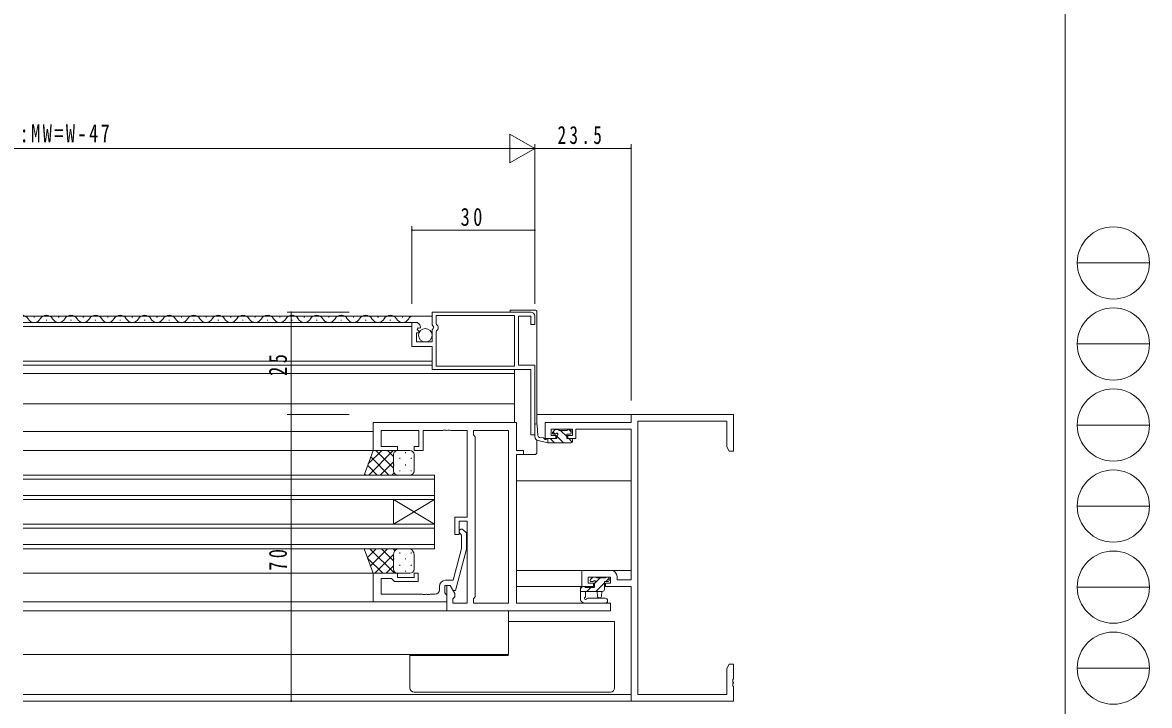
# Model space of a CAD drawing. Units: millimetres on the paper. Extents: x -397 to 397, y -282 to 282.
# Drawn here: x 121.4 to 396.7, y -166.8 to 0 of the extents above; entities that cross this region are included whole.
import ezdxf

# ---------------------------------------------------------------- set-up
doc = ezdxf.new("R2010")
doc.units = ezdxf.units.MM
for name, color, linetype, lineweight in [('0-1_YKK_ZWAK', 7, 'Continuous', 18), ('0-3_YKK_11', 7, 'Continuous', 18), ('0-4_YKK_12', 2, 'Continuous', 18), ('0-5_YKK_13', 4, 'Continuous', 18), ('0-7_YKK_D', 6, 'Continuous', 18)]:
    doc.layers.add(name, color=color, linetype=linetype, lineweight=lineweight)
doc.styles.add('ＭＳ ゴシック', font='')
doc.styles.get('ＭＳ ゴシック').set_extended_font_data('MS Gothic')

msp = doc.modelspace()

# ---------------------------------------------------------------- linework, layer by layer
at = {"layer": '0-1_YKK_ZWAK'}
for p, q in [((376.092, 279.3), (376.092, -245.7)), ((379.068, -58.716), (396.708, -58.716)), ((379.068, -78.512), (396.708, -78.512)), ((379.068, -98.308), (396.708, -98.308)), ((379.068, -118.104), (396.708, -118.104)), ((379.068, -137.9), (396.708, -137.9)), ((379.068, -157.696), (396.708, -157.696))]:
    msp.add_line(p, q, dxfattribs=at)
for centre in [(387.888, -58.716), (387.888, -78.512), (387.888, -98.308), (387.888, -118.104), (387.888, -137.9), (387.888, -157.696)]:
    msp.add_circle(centre, 8.82, dxfattribs=at)
at = {"layer": '0-3_YKK_11'}
for p, q in [((221.461, -70.727), (221.461, -73.858)), ((245.561, -70.727), (221.461, -70.727)), ((222.461, -71.527), (241.561, -71.527)), ((222.461, -73.502), (222.461, -71.527)), ((222.461, -71.527), (241.561, -71.527)), ((241.561, -71.527), (241.561, -83.927)), ((216.561, -73.227), (216.561, -79.127)), ((217.361, -73.227), (216.561, -73.227)), ((218.673, -74.477), (218.638, -74.286)), ((221.461, -73.858), (221.914, -74.398)), ((222.576, -73.739), (222.461, -73.502)), ((242.561, -71.727), (245.561, -71.727)), ((242.561, -83.727), (242.561, -71.727)), ((245.561, -71.727), (245.561, -73.727)), ((245.561, -73.727), (246.561, -73.727)), ((246.561, -73.727), (246.561, -71.727)), ((217.661, -75.827), (218.278, -75.827)), ((217.661, -78.027), (217.661, -75.827)), ((217.82, -75.003), (218.09, -74.535)), ((218.385, -75.568), (217.82, -75.003)), ((218.09, -74.535), (218.494, -74.643)), ((218.278, -75.827), (218.385, -75.568)), ((218.494, -74.643), (218.673, -74.477)), ((221.761, -74.727), (221.461, -75.027)), ((221.461, -75.027), (221.461, -78.027)), ((221.914, -74.398), (221.761, -74.727)), ((222.461, -75.552), (222.576, -75.315)), ((222.461, -83.927), (222.461, -75.552)), ((216.561, -79.127), (221.461, -79.127)), ((221.461, -78.027), (217.661, -78.027)), ((221.461, -79.127), (221.461, -84.727)), ((221.461, -84.727), (245.561, -84.727)), ((241.561, -83.927), (222.461, -83.927)), ((246.561, -83.727), (242.561, -83.727)), ((245.561, -84.727), (245.561, -100.727)), ((246.561, -100.727), (246.561, -83.727)), ((270.061, -95.727), (270.061, -97.727)), ((295.061, -95.727), (270.061, -95.727)), ((295.061, -104.727), (295.061, -95.727)), ((207.061, -97.727), (242.061, -97.727)), ((207.061, -104.527), (207.061, -97.727)), ((242.061, -97.727), (242.061, -104.527)), ((249.061, -97.727), (249.061, -101.627)), ((270.061, -97.727), (249.061, -97.727)), ((271.691, -97.357), (293.431, -97.357)), ((271.691, -164.097), (271.691, -97.357)), ((293.431, -97.357), (293.431, -103.636)), ((208.991, -99.657), (208.991, -103.527)), ((218.261, -99.657), (208.991, -99.657)), ((218.261, -103.527), (218.261, -99.657)), ((219.261, -99.657), (219.261, -104.527)), ((224.103, -99.657), (219.261, -99.657)), ((224.286, -99.537), (224.103, -99.657)), ((224.836, -99.537), (224.286, -99.537)), ((225.019, -99.657), (224.836, -99.537)), ((225.103, -99.657), (225.019, -99.657)), ((225.286, -99.537), (225.103, -99.657)), ((225.836, -99.537), (225.286, -99.537)), ((226.019, -99.657), (225.836, -99.537)), ((230.061, -99.657), (226.019, -99.657)), ((230.061, -120.827), (230.061, -99.657)), ((231.561, -99.657), (240.131, -99.657)), ((231.561, -100.727), (231.561, -99.657)), ((231.991, -101.157), (231.561, -100.727)), ((231.991, -140.297), (231.991, -101.157)), ((240.131, -99.657), (240.131, -141.797)), ((240.131, -99.657), (240.131, -141.797)), ((245.561, -100.727), (246.561, -100.727)), ((249.061, -101.627), (251.661, -101.627)), ((250.561, -99.357), (255.761, -99.357)), ((250.561, -100.827), (250.561, -99.357)), ((251.661, -100.827), (250.561, -100.827)), ((251.661, -101.627), (251.661, -100.827)), ((254.661, -100.827), (254.661, -101.627)), ((255.761, -100.827), (254.661, -100.827)), ((254.661, -101.627), (256.561, -101.627)), ((255.761, -99.357), (255.761, -100.827)), ((256.561, -99.357), (270.061, -99.357)), ((256.561, -101.627), (256.561, -99.357)), ((270.061, -99.357), (270.061, -136.097)), ((213.061, -104.527), (207.061, -104.527)), ((208.991, -103.527), (213.061, -103.527)), ((213.061, -103.527), (213.061, -104.527)), ((217.061, -103.527), (218.261, -103.527)), ((217.061, -104.527), (217.061, -103.527)), ((219.261, -104.527), (217.061, -104.527)), ((242.061, -104.527), (243.761, -104.527)), ((243.761, -104.527), (243.761, -105.527)), ((293.431, -103.636), (294.061, -104.727)), ((242.061, -105.527), (242.061, -141.797)), ((243.761, -105.527), (242.061, -105.527)), ((294.061, -104.727), (295.061, -104.727)), ((227.061, -120.827), (230.061, -120.827)), ((227.061, -125.027), (227.061, -120.827)), ((228.061, -121.827), (228.061, -125.027)), ((230.061, -121.827), (228.061, -121.827)), ((230.061, -141.797), (230.061, -121.827)), ((228.061, -125.027), (227.061, -125.027)), ((228.661, -125.176), (228.237, -124.752)), ((228.661, -128.466), (228.661, -125.176)), ((229.085, -123.903), (229.861, -124.679)), ((229.861, -124.679), (229.861, -128.624)), ((226.581, -136.227), (228.661, -128.466)), ((229.861, -128.624), (227.154, -138.727)), ((207.061, -134.527), (213.061, -134.527)), ((207.061, -141.527), (207.061, -134.527)), ((213.061, -134.527), (213.061, -135.527)), ((217.061, -134.527), (218.061, -134.527)), ((217.061, -135.527), (217.061, -134.527)), ((218.061, -134.527), (218.061, -136.527)), ((258.061, -133.827), (258.061, -137.727)), ((265.161, -133.827), (258.061, -133.827)), ((208.991, -135.827), (208.991, -139.597)), ((211.561, -135.827), (208.991, -135.827)), ((211.761, -136.027), (211.561, -135.827)), ((212.261, -136.527), (211.761, -136.027)), ((218.061, -136.527), (212.261, -136.527)), ((213.061, -135.527), (217.061, -135.527)), ((224.561, -137.527), (224.561, -139.327)), ((225.861, -137.527), (224.561, -137.527)), ((224.761, -136.227), (226.581, -136.227)), ((225.061, -137.527), (225.861, -137.527)), ((225.061, -143.727), (225.061, -137.527)), ((226.554, -138.727), (225.861, -137.527)), ((225.861, -137.527), (226.991, -139.485)), ((259.561, -135.457), (265.031, -135.457)), ((259.561, -136.927), (259.561, -135.457)), ((260.861, -136.927), (259.561, -136.927)), ((260.861, -137.727), (260.861, -136.927)), ((263.861, -136.927), (263.861, -137.727)), ((265.031, -136.927), (263.861, -136.927)), ((265.031, -135.457), (265.031, -136.927)), ((266.661, -136.097), (266.661, -135.327)), ((270.061, -136.097), (266.661, -136.097)), ((208.991, -139.597), (219.103, -139.597)), ((219.103, -139.597), (219.286, -139.717)), ((219.286, -139.717), (219.836, -139.717)), ((219.836, -139.717), (220.019, -139.597)), ((220.019, -139.597), (220.103, -139.597)), ((220.103, -139.597), (220.286, -139.717)), ((220.286, -139.717), (220.836, -139.717)), ((220.836, -139.717), (221.019, -139.597)), ((221.019, -139.597), (222.261, -139.597)), ((223.261, -138.597), (223.261, -137.727)), ((224.561, -139.327), (224.761, -139.527)), ((224.761, -139.527), (225.061, -139.827)), ((225.061, -139.827), (225.061, -141.527)), ((227.154, -138.727), (226.554, -138.727)), ((226.991, -140.297), (226.561, -140.727)), ((226.991, -139.485), (226.991, -140.297)), ((231.561, -140.727), (231.991, -140.297)), ((258.061, -137.727), (260.861, -137.727)), ((263.861, -137.727), (270.061, -137.727)), ((270.061, -137.727), (270.061, -165.727)), ((225.061, -141.527), (207.061, -141.527)), ((226.561, -140.727), (226.561, -141.797)), ((226.561, -141.797), (230.061, -141.797)), ((231.561, -141.797), (231.561, -140.727)), ((240.131, -141.797), (231.561, -141.797)), ((242.061, -141.797), (265.061, -141.797)), ((265.061, -141.797), (265.061, -143.727)), ((265.061, -143.727), (225.061, -143.727)), ((294.061, -156.727), (293.431, -157.818)), ((295.061, -156.727), (294.061, -156.727)), ((295.061, -160.269), (295.061, -156.727)), ((293.431, -157.818), (293.431, -164.097)), ((294.941, -160.452), (295.061, -160.269)), ((294.941, -161.002), (294.941, -160.452)), ((295.061, -161.185), (294.941, -161.002)), ((294.941, -161.452), (295.061, -161.269)), ((294.941, -162.002), (294.941, -161.452)), ((295.061, -162.185), (294.941, -162.002)), ((295.061, -161.269), (295.061, -161.185)), ((295.061, -165.727), (295.061, -162.185)), ((293.431, -164.097), (271.691, -164.097)), ((270.061, -165.727), (295.061, -165.727))]:
    msp.add_line(p, q, dxfattribs=at)
for centre, radius, start, end in [((245.561, -71.727), 1, 0.00001, 89.99999), ((217.361, -74.527), 1.3, 10.69091, 90.00001), ((221.961, -74.527), 1, 307.97987, 52.02013), ((228.661, -124.327), 0.6, 44.99999, 225.00001), ((265.161, -135.327), 1.5, 0.00001, 89.99999), ((224.761, -137.727), 1.5, 90.00001, 179.99999), ((222.261, -138.597), 1, 270.00001, 359.99999)]:
    msp.add_arc(centre, radius, start, end, dxfattribs=at)
at = {"layer": '0-4_YKK_12'}
for p, q in [((121.561, -71.727), (221.461, -71.727)), ((121.561, -73.227), (216.861, -73.227)), ((121.561, -74.227), (216.561, -74.227)), ((124.161, -71.967), (124.361, -71.967)), ((127.161, -72.727), (127.361, -72.727)), ((130.161, -71.967), (130.361, -71.967)), ((133.161, -72.727), (133.361, -72.727)), ((136.161, -71.967), (136.361, -71.967)), ((139.161, -72.727), (139.361, -72.727)), ((142.161, -71.967), (142.361, -71.967)), ((145.161, -72.727), (145.361, -72.727)), ((148.161, -71.967), (148.361, -71.967)), ((151.161, -72.727), (151.361, -72.727)), ((154.161, -71.967), (154.361, -71.967)), ((154.161, -71.967), (154.361, -71.967)), ((157.161, -72.727), (157.361, -72.727)), ((160.161, -71.967), (160.361, -71.967)), ((163.161, -72.727), (163.361, -72.727)), ((166.161, -71.967), (166.361, -71.967)), ((169.161, -72.727), (169.361, -72.727)), ((172.161, -71.967), (172.361, -71.967)), ((175.161, -72.727), (175.361, -72.727)), ((178.161, -71.967), (178.361, -71.967)), ((181.161, -72.727), (181.361, -72.727)), ((184.161, -71.967), (184.361, -71.967)), ((187.161, -72.727), (187.361, -72.727)), ((190.161, -71.967), (190.361, -71.967)), ((193.161, -72.727), (193.361, -72.727)), ((196.161, -71.967), (196.361, -71.967)), ((199.161, -72.727), (199.361, -72.727)), ((202.161, -71.967), (202.361, -71.967)), ((205.161, -72.727), (205.361, -72.727)), ((208.161, -71.967), (208.361, -71.967)), ((211.161, -72.727), (211.361, -72.727)), ((214.161, -71.967), (214.361, -71.967)), ((121.561, -82.727), (221.461, -82.727)), ((121.561, -83.727), (221.461, -83.727)), ((121.561, -85.717), (241.561, -85.717)), ((121.561, -93.136), (241.561, -93.136)), ((247.061, -95.727), (270.361, -95.727)), ((121.561, -99.927), (207.061, -99.927)), ((207.561, -104.527), (121.561, -104.527)), ((222.061, -110.527), (121.561, -110.527)), ((121.561, -111.527), (222.061, -111.527)), ((242.061, -111.927), (270.061, -111.927)), ((222.061, -115.527), (121.561, -115.527)), ((212.061, -116.527), (212.061, -122.527)), ((222.061, -116.527), (212.061, -122.527)), ((222.061, -122.527), (212.061, -116.527)), ((222.061, -116.527), (222.061, -122.527)), ((222.061, -122.527), (121.561, -122.527)), ((121.561, -123.527), (222.061, -123.527)), ((222.061, -127.527), (121.561, -127.527)), ((121.561, -134.526), (207.361, -134.526)), ((270.061, -133.827), (242.061, -133.827)), ((242.061, -137.727), (258.361, -137.727)), ((121.561, -141.527), (224.761, -141.527)), ((121.561, -143.727), (225.499, -143.727)), ((240.131, -143.727), (240.131, -154.326)), ((121.561, -154.326), (240.131, -154.326)), ((121.561, -164.097), (270.061, -164.097)), ((121.561, -165.727), (270.361, -165.727))]:
    msp.add_line(p, q, dxfattribs=at)
for points in [[(121.561, -116.527), (222.061, -116.527), (222.061, -110.527)], [(121.561, -128.527), (222.061, -128.527), (222.061, -122.527)]]:
    msp.add_lwpolyline(points, dxfattribs=at)
for centre, start, end in [((121.261, -73.185), 29.20254, 79.94577), ((127.261, -73.185), 29.20254, 150.79746), ((133.261, -73.185), 29.20254, 150.79746), ((139.261, -73.185), 29.20254, 150.79746), ((145.261, -73.185), 29.20254, 150.79746), ((151.261, -73.185), 29.20254, 150.79746), ((157.261, -73.185), 29.20254, 150.79746), ((157.261, -73.185), 29.20254, 150.79746), ((163.261, -73.185), 29.20254, 150.79746), ((169.261, -73.185), 29.20254, 150.79746), ((175.261, -73.185), 29.20254, 150.79746), ((181.261, -73.185), 29.20254, 150.79746), ((187.261, -73.185), 29.20254, 150.79746), ((193.261, -73.185), 29.20254, 150.79746), ((199.261, -73.185), 29.20254, 150.79746), ((205.261, -73.185), 29.20254, 150.79746), ((211.261, -73.185), 29.20254, 150.79746), ((124.261, -71.508), 209.20254, 330.79746), ((130.261, -71.508), 209.20254, 330.79746), ((136.261, -71.508), 209.20254, 330.79746), ((142.261, -71.508), 209.20254, 330.79746), ((148.261, -71.508), 209.20254, 330.79746), ((154.261, -71.508), 209.20254, 330.79746), ((154.261, -71.508), 209.20254, 330.79746), ((160.261, -71.508), 209.20254, 330.79746), ((166.261, -71.508), 209.20254, 330.79746), ((172.261, -71.508), 209.20254, 330.79746), ((178.261, -71.508), 209.20254, 330.79746), ((184.261, -71.508), 209.20254, 330.79746), ((190.261, -71.508), 209.20254, 330.79746), ((196.261, -71.508), 209.20254, 330.79746), ((202.261, -71.508), 209.20254, 330.79746), ((208.261, -71.508), 209.20254, 330.79746), ((214.261, -71.508), 209.20254, 330.79746), ((217.261, -73.185), 121.58348, 150.79746)]:
    msp.add_arc(centre, 1.718, start, end, dxfattribs=at)
at = {"layer": '0-5_YKK_13'}
for p, q in [((241.061, -70.281), (240.561, -70.285)), ((240.561, -70.285), (240.561, -70.727)), ((241.561, -70.276), (241.061, -70.281)), ((241.561, -70.275), (246.557, -70.231)), ((247.061, -98.102), (247.061, -70.731)), ((242.561, -83.327), (242.561, -82.327)), ((241.561, -85.827), (241.561, -84.727)), ((241.561, -92.039), (241.561, -85.827)), ((241.561, -92.251), (241.561, -92.039)), ((241.561, -97.727), (241.561, -92.251)), ((246.561, -101.147), (246.561, -98.326)), ((247.307, -100.851), (247.16, -98.308)), ((246.561, -100.727), (246.261, -100.727)), ((248.649, -101.453), (247.733, -101.317)), ((249.763, -101.627), (249.676, -101.613)), ((249.763, -102.627), (249.763, -101.627)), ((250.351, -101.627), (251.351, -102.627)), ((251.449, -99.515), (250.949, -100.015)), ((250.966, -99.997), (251.496, -100.527)), ((251.161, -100.527), (251.5, -100.527)), ((252.261, -99.427), (251.661, -99.427)), ((251.961, -100.992), (253.596, -102.627)), ((254.461, -99.627), (252.461, -99.627)), ((252.841, -99.627), (254.361, -101.147)), ((255.461, -101.627), (254.361, -101.627)), ((255.161, -99.427), (254.661, -99.427)), ((254.841, -101.627), (255.709, -102.495)), ((254.886, -99.427), (255.461, -100.002)), ((255.461, -100.227), (255.461, -99.727)), ((205.895, -107.792), (209.16, -104.527)), ((205.988, -110.527), (211.988, -104.527)), ((212.061, -108.849), (207.74, -104.527)), ((212.061, -106.02), (210.568, -104.527)), ((216.061, -104.527), (213.061, -104.527)), ((247.061, -102.013), (247.061, -105.027)), ((249.763, -102.627), (247.357, -102.126)), ((255.461, -102.627), (249.763, -102.627)), ((255.761, -102.327), (255.761, -101.927)), ((210.911, -110.527), (206.495, -106.111)), ((208.816, -110.527), (212.061, -107.283)), ((212.061, -105.527), (212.061, -109.527)), ((213.566, -106.362), (213.566, -106.562)), ((214.981, -104.947), (214.981, -105.147)), ((216.396, -106.362), (216.396, -106.562)), ((217.061, -109.527), (217.061, -105.527)), ((246.561, -105.527), (243.461, -105.527)), ((208.083, -110.527), (205.751, -108.195)), ((211.645, -110.527), (212.177, -109.995)), ((212.151, -107.977), (212.151, -108.177)), ((213.566, -109.392), (213.566, -109.592)), ((214.981, -107.977), (214.981, -108.177)), ((216.396, -109.392), (216.396, -109.592)), ((205.254, -110.527), (205.007, -110.279)), ((213.061, -110.527), (216.061, -110.527)), ((204.929, -128.557), (204.959, -128.527)), ((205.673, -130.641), (207.787, -128.527)), ((212.284, -134.527), (206.284, -128.527)), ((206.417, -132.725), (210.615, -128.527)), ((212.061, -131.476), (209.112, -128.527)), ((212.407, -128.994), (211.941, -128.527)), ((213.061, -128.527), (216.061, -128.527)), ((209.455, -134.527), (205.731, -130.803)), ((207.444, -134.527), (212.061, -129.91)), ((212.061, -133.527), (212.061, -130.027)), ((212.151, -131.077), (212.151, -130.877)), ((213.566, -129.662), (213.566, -129.462)), ((214.981, -131.077), (214.981, -130.877)), ((216.396, -129.662), (216.396, -129.462)), ((217.061, -130.027), (217.061, -133.527)), ((210.272, -134.527), (212.061, -132.739)), ((212.151, -133.942), (212.151, -133.907)), ((216.061, -134.527), (213.061, -134.527)), ((213.566, -132.692), (213.566, -132.492)), ((214.981, -134.107), (214.981, -133.907)), ((216.396, -132.692), (216.396, -132.492)), ((260.649, -135.545), (260.149, -136.045)), ((260.361, -136.557), (260.7, -136.557)), ((261.461, -135.457), (260.861, -135.457)), ((262.554, -135.657), (261.161, -137.049)), ((263.561, -136.894), (261.499, -138.957)), ((263.761, -135.657), (261.661, -135.657)), ((263.561, -138.457), (263.561, -136.557)), ((263.561, -136.557), (264.461, -136.557)), ((264.756, -135.7), (263.899, -136.557)), ((264.461, -135.457), (263.961, -135.457)), ((264.761, -136.257), (264.761, -135.757)), ((258.208, -137.757), (257.761, -138.204)), ((257.761, -138.057), (257.761, -141.02)), ((257.761, -138.957), (263.061, -138.957)), ((258.661, -137.757), (258.061, -137.757)), ((258.961, -140.137), (258.961, -138.957)), ((260.254, -137.957), (259.254, -138.957)), ((261.761, -138.957), (261.863, -140.101)), ((262.961, -138.957), (262.859, -140.101)), ((258.376, -141.759), (257.945, -141.407)), ((258.566, -141.827), (263.745, -141.827)), ((259.497, -140.627), (263.745, -140.627)), ((265.061, -146.327), (240.131, -146.327)), ((216.061, -154.627), (216.061, -154.326)), ((216.061, -154.627), (216.061, -162.527)), ((217.061, -154.627), (216.061, -154.627)), ((239.936, -154.493), (239.922, -154.326)), ((239.95, -154.593), (239.936, -154.493)), ((239.964, -154.627), (239.95, -154.593)), ((217.061, -163.527), (265.061, -163.527))]:
    msp.add_line(p, q, dxfattribs=at)
for points in [[(251.961, -100.988), (251.961, -101.627), (249.763, -101.627)], [(254.361, -101.627), (254.361, -100.527), (255.161, -100.527)], [(213.061, -110.527), (204.918, -110.527), (207.061, -104.527), (213.061, -104.527)], [(213.061, -128.527), (204.918, -128.527), (207.061, -134.527), (213.061, -134.527)], [(261.161, -137.018), (261.161, -137.957), (258.861, -137.957)], [(266.061, -162.527), (266.061, -146.327), (265.061, -146.327)], [(240.061, -154.326), (240.061, -154.627), (217.061, -154.627)]]:
    msp.add_lwpolyline(points, dxfattribs=at)
msp.add_circle((219.811, -76.377), 1.65, dxfattribs=at)
for centre, radius, start, end in [((246.561, -70.731), 0.5, 0, 90.5), ((246.861, -98.326), 0.3, 3.30046, 180), ((247.561, -101.147), 1, 180, 258.25019), ((247.806, -100.823), 0.5, 183.30046, 261.55064), ((248.605, -101.75), 0.3, 21.55064, 81.55064), ((249.163, -101.53), 0.3, 201.55064, 320.80246), ((249.628, -101.909), 0.3, 80.80246, 140.80246), ((251.161, -100.227), 0.3, 135, 270), ((251.661, -99.727), 0.3, 90, 135), ((251.5, -100.227), 0.3, 270, 326.94427), ((251.961, -100.527), 0.25, 303.05573, 146.94427), ((252.261, -100.988), 0.3, 123.05573, 180), ((252.261, -99.627), 0.2, 0, 90), ((254.661, -99.627), 0.2, 90, 180), ((255.161, -99.727), 0.3, 0, 90), ((255.161, -100.227), 0.3, 270, 0), ((255.461, -101.927), 0.3, 0, 90), ((213.061, -105.527), 1, 90.0001, 180.0001), ((216.061, -105.527), 1, 0.0001, 90.0001), ((255.461, -102.327), 0.3, 270, 0), ((246.561, -105.027), 0.5, 270, 0), ((213.061, -109.527), 1, 180.0001, 270.0001), ((216.061, -109.527), 1, 270.0001, 0.0001), ((213.593, -129.965), 1.534, 110.30864, 182.31157), ((215.529, -129.965), 1.534, 357.6883, 69.69119), ((213.061, -133.527), 1, 179.9999, 269.9999), ((216.061, -133.527), 1, 269.9999, 359.9999), ((260.361, -136.257), 0.3, 135, 270), ((260.861, -135.757), 0.3, 90, 135), ((260.7, -136.257), 0.3, 270, 326.94427), ((261.161, -136.557), 0.25, 303.05573, 146.94427), ((261.461, -137.018), 0.3, 123.05573, 180), ((261.461, -135.657), 0.2, 0, 90), ((263.961, -135.657), 0.2, 90, 180), ((264.461, -135.757), 0.3, 0, 90), ((264.461, -136.257), 0.3, 270, 0), ((258.061, -138.057), 0.3, 90, 180), ((258.661, -137.957), 0.2, 0, 90), ((258.661, -140.137), 0.3, 300, 0), ((262.361, -140.057), 0.5, 185.09207, 354.90793), ((263.061, -138.457), 0.5, 270, 0), ((258.261, -141.02), 0.5, 180, 230.76546), ((258.566, -141.527), 0.3, 230.76546, 270), ((258.961, -140.657), 0.3, 120, 333.25632), ((259.497, -140.927), 0.3, 90, 153.25632), ((263.745, -141.227), 0.6, 270, 90), ((217.061, -162.527), 1, 180, 270), ((265.061, -162.527), 1, 270, 0)]:
    msp.add_arc(centre, radius, start, end, dxfattribs=at)
at = {"layer": '0-7_YKK_D'}
for p, q in [((246.561, -30.727), (240.499, -27.227)), ((240.499, -27.227), (240.499, -34.227)), ((246.561, -68.727), (246.561, -29.727)), ((246.561, -68.727), (246.561, -29.727)), ((270.061, -92.354), (270.061, -29.727)), ((239.561, -30.727), (0.561, -30.727)), ((246.561, -30.727), (234.437, -30.727)), ((246.561, -30.727), (240.499, -34.227)), ((270.061, -30.727), (246.561, -30.727)), ((216.561, -68.727), (216.561, -49.727)), ((216.561, -50.727), (246.561, -50.727)), ((246.561, -68.727), (246.561, -49.727)), ((201.22, -70.727), (186.061, -70.727)), ((187.061, -70.727), (187.061, -95.727)), ((201.22, -95.727), (186.061, -95.727)), ((201.22, -95.727), (186.061, -95.727)), ((187.061, -165.727), (187.061, -95.727)), ((201.22, -165.727), (186.061, -165.727))]:
    msp.add_line(p, q, dxfattribs=at)
for centre, start, end in [((270.061, -30.727), 0, 180), ((270.061, -30.727), 180, 0), ((216.561, -50.727), 0, 180), ((216.561, -50.727), 180, 0), ((246.561, -50.727), 0, 180), ((246.561, -50.727), 180, 0), ((187.061, -70.727), 90, 270), ((187.061, -70.727), 270, 90), ((187.061, -95.727), 90, 270), ((187.061, -95.727), 90, 270), ((187.061, -95.727), 270, 90), ((187.061, -95.727), 270, 90), ((187.061, -165.727), 90, 270), ((187.061, -165.727), 270, 90)]:
    msp.add_arc(centre, 0.106, start, end, dxfattribs=at)

# ---------------------------------------------------------------- texts
at = {"layer": '0-7_YKK_D', "color": 7, "char_height": 4.399, "attachment_point": 7, "style": 'ＭＳ ゴシック'}
for s, insert in [('\\T1.26;\\W0.75;網戸出来幅:MW=W-47', (92.345, -29.744)), ('\\T1.39;\\W0.7;23.5', (252.11, -29.727)), ('\\T1.37;\\W0.75;30', (228.43, -49.727))]:
    msp.add_mtext(s, dxfattribs=dict(at, insert=insert))
at = {"layer": '0-7_YKK_D', "color": 7, "char_height": 4.399, "attachment_point": 7, "rotation": 90, "style": 'ＭＳ ゴシック'}
for s, insert in [('\\T1.37;\\W0.75;25', (186.061, -86.309)), ('\\T1.37;\\W0.75;70', (186.061, -133.919))]:
    msp.add_mtext(s, dxfattribs=dict(at, insert=insert))

doc.saveas('drawing.dxf')
